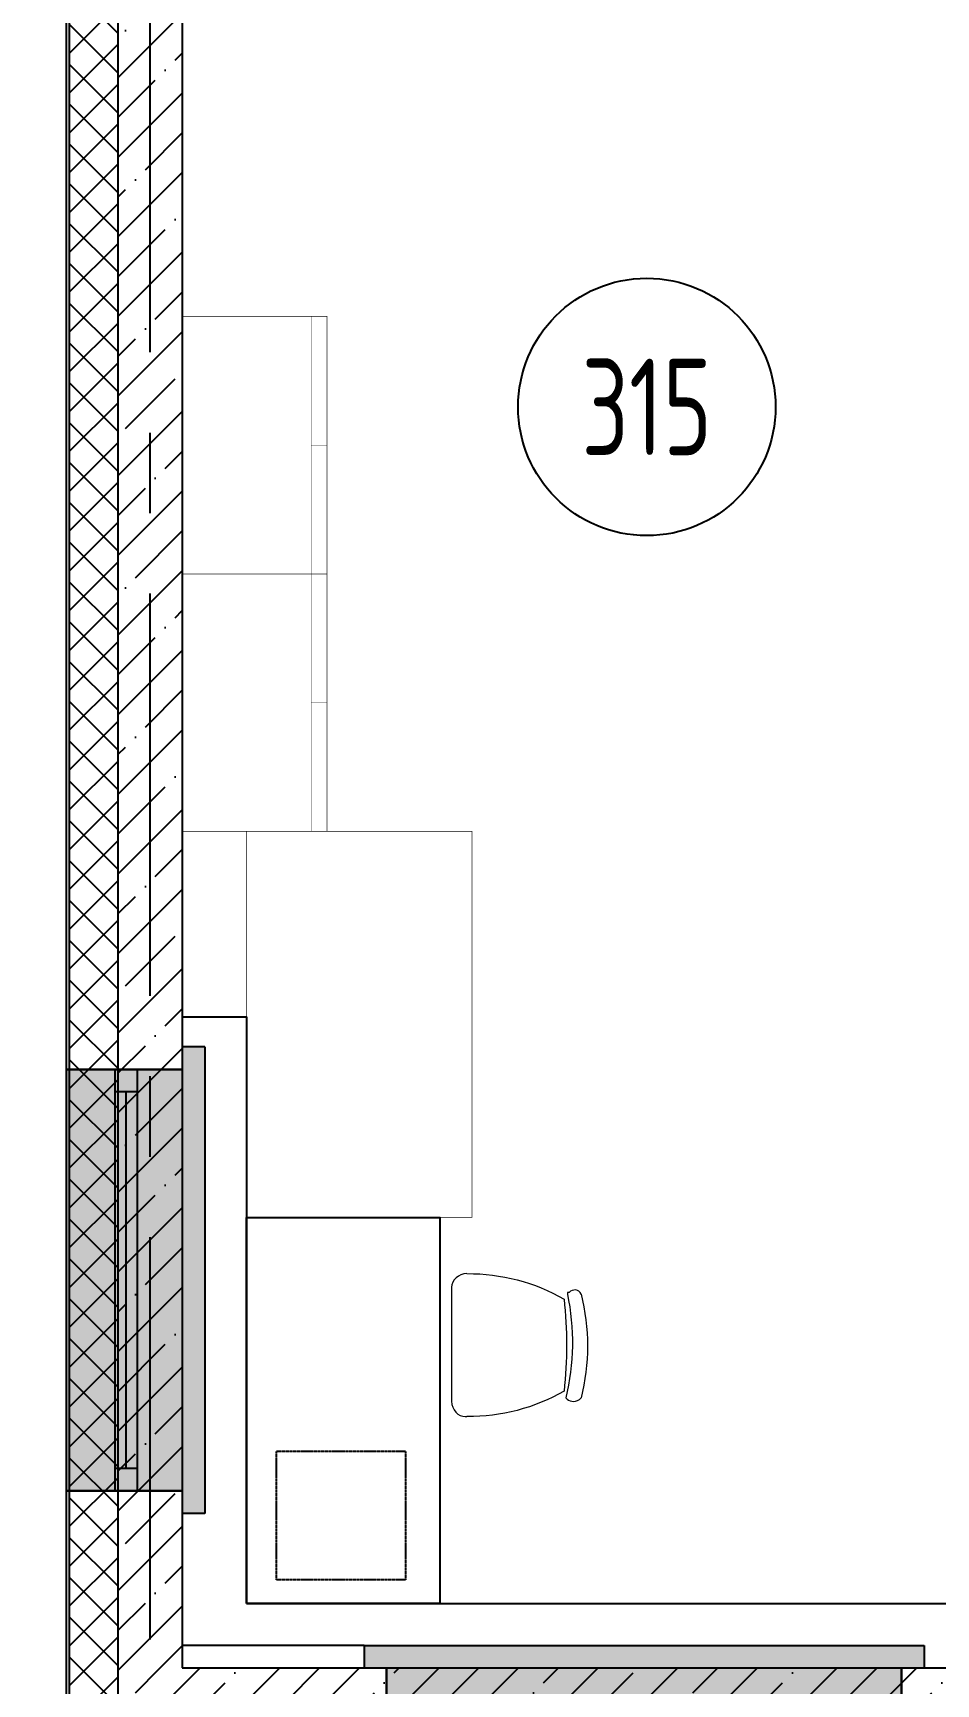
# Model space of a CAD drawing. Header units: millimetres. Extents: x -9318 to 9016603, y 0 to 838141.
# Drawn here: x 118983 to 121789, y 391663 to 396794 of the extents above; entities that cross this region are included whole.
import ezdxf
from ezdxf.enums import TextEntityAlignment as Align

# ---------------------------------------------------------------- set-up
doc = ezdxf.new("R2010")
doc.units = ezdxf.units.MM
for name, pattern in [('ACAD_ISO03W100', [30, 12, -18]), ('CENTER', [2, 1.25, -0.25, 0.25, -0.25]), ('HIDDEN', [6, 4, -2])]:
    doc.linetypes.add(name, pattern=pattern)
doc.layers.add('АР_Номер помещения', color=1, linetype='Continuous', lineweight=25)
doc.layers.add('ТХ_мебель передв', color=250, linetype='Continuous', lineweight=13)
doc.styles.add('ISOCPEUR', font='isocpeur.ttf', dxfattribs={"width": 0.7})
pattern_1 = [(45, (-887755.71, 501612.85), (-123.743687, 123.743687), []), (45, (-887631.97, 501612.85), (-123.743687, 123.743687), [218.75, -43.75, 0, -43.75])]

# ---------------------------------------------------------------- blocks, each defined once
blk = doc.blocks.new('*U586')
h = blk.add_hatch(color=8)
h.dxf.hatch_style = 1
h.paths.add_polyline_path([(-1670, -210), (70, -210), (70, -140), (0, -140), (0, 220), (-1600, 220), (-1600, -140), (-1670, -140)])
at = {"color": 8, "lineweight": 30}
for p, q in [((-1600, -140), (-1600, 220)), ((0, -140), (0, 220))]:
    blk.add_line(p, q, dxfattribs=at)
at = {"color": 8}
for p, q in [((0, 220), (-1600, 220)), ((-1600, 70), (0, 70)), ((-1530, 0), (-1530, 70)), ((-70, 0), (-70, 70)), ((-1600, 0), (0, 0)), ((-1530, 35), (-70, 35)), ((-1670, -210), (-1670, -140)), ((-1670, -140), (-1600, -140)), ((0, -140), (70, -140)), ((70, -210), (70, -140)), ((-1670, -210), (70, -210))]:
    blk.add_line(p, q, dxfattribs=at)
blk = doc.blocks.new('*U589')
h = blk.add_hatch(color=8)
h.dxf.hatch_style = 1
h.paths.add_polyline_path([(-1380, -210), (70, -210), (70, -140), (0, -140), (0, 220), (-1310, 220), (-1310, -140), (-1380, -140)])
at = {"color": 8, "lineweight": 30}
for p, q in [((-1310, -140), (-1310, 220)), ((0, -140), (0, 220))]:
    blk.add_line(p, q, dxfattribs=at)
at = {"color": 8}
for p, q in [((0, 220), (-1310, 220)), ((-1310, 70), (0, 70)), ((-1240, 0), (-1240, 70)), ((-70, 0), (-70, 70)), ((-1310, 0), (0, 0)), ((-1240, 35), (-70, 35)), ((-1380, -210), (-1380, -140)), ((-1380, -140), (-1310, -140)), ((0, -140), (70, -140)), ((70, -210), (70, -140)), ((-1380, -210), (70, -210))]:
    blk.add_line(p, q, dxfattribs=at)
blk = doc.blocks.new('*U1078')
at = {"color": 8}
blk.add_lwpolyline([(-100, 80), (-100, 950), (-140, 950), (-140, 80)], close=True, dxfattribs=at)
for points in [[(-1070, 0), (-1070, 80), (-1015, 80), (-1015, 0), (-1070, 0)], [(-1015, 80), (-1015, 0), (-955, 0), (-955, 40), (-970, 40), (-970, 80), (-1015, 80)], [(-55, 80), (-55, 0), (-115, 0), (-115, 40), (-100, 40), (-100, 80), (-55, 80)], [(0, 0), (0, 80), (-55, 80), (-55, 0), (0, 0)]]:
    blk.add_lwpolyline(points, dxfattribs=at)
at = {"color": 8, "linetype": 'ACAD_ISO03W100', "ltscale": 3}
blk.add_arc((-100, 80), 870, 90, 180, dxfattribs=at)
blk = doc.blocks.new('*U469')
at = {"layer": 'АР_Номер помещения', "color": 8}
blk.add_circle((-15278.1, 416.9), 400, dxfattribs=at)
at = {"color": 8, "style": 'ISOCPEUR', "width": 0.7, "flags": 1}
blk.add_attdef('КАТЕГОРИЯ', (-499.2, -2092.2), '', height=250, dxfattribs=at)
at = {"layer": 'АР_Номер помещения', "color": 8, "style": 'ISOCPEUR', "width": 0.7}
blk.add_attdef('НОМЕР_ПОМЕЩЕНИЯ', text='', height=300, dxfattribs=at).set_placement((-15278.1, 416.9), align=Align.MIDDLE_CENTER)
blk = doc.blocks.new('стол с тумбой 1200х600')
at = {"color": 8}
blk.add_lwpolyline([(-19012.2, 19801.1), (-19012.2, 21001.1), (-19612.2, 21001.1), (-19612.2, 19801.1)], close=True, dxfattribs=at)
at = {"color": 8, "linetype": 'HIDDEN', "ltscale": 0.1}
blk.add_lwpolyline([(-19505.4, 19874.7), (-19105.4, 19874.7), (-19105.4, 20274.7), (-19505.4, 20274.7)], close=True, dxfattribs=at)
blk = doc.blocks.new('У049')
at = {"layer": 'ТХ_мебель передв', "color": 8, "lineweight": 0, "ltscale": 100, "transparency": 33554687}
for points in [[(58163.6, 41935), (58163.6, 41585.7)], [(57766.7, 41591), (57761.4, 41596.3)], [(58121.3, 41538.1), (58116, 41538.1)]]:
    blk.add_lwpolyline(points, dxfattribs=at)
for centre, radius, start, end in [((58111.2, 41385), 597.5, 89.5454, 119.8071), ((58407.9, 41757.7), 666.3, 165.9816, 194.0184), ((58526.7, 41768.7), 738.2, 168.2499, 193.5111), ((59096.4, 41760.3), 1289.9, 173.6408, 186.3592), ((58111.2, 42135.7), 597.5, 240.1934, 270.454)]:
    blk.add_arc(centre, radius, start, end, dxfattribs=at)
for points in [[(58116, 41982.6), (58142.4, 41982.6), (58163.6, 41961.4), (58163.6, 41940.3), (58163.6, 41935), (58163.6, 41935), (58163.6, 41935)], [(57761.4, 41919.1), (57766.7, 41935), (57787.9, 41935), (57798.5, 41924.4), (57803.8, 41924.4), (57803.8, 41924.4), (57803.8, 41919.1)]]:
    blk.add_open_spline(points, degree=3, knots=[0, 0, 0, 0, 1, 1, 1, 2, 2, 2, 2], dxfattribs=at)
for points in [[(57809.1, 41596.3), (57798.5, 41585.7), (57782.6, 41580.4), (57766.7, 41591)], [(58163.6, 41585.7), (58163.6, 41559.2), (58142.4, 41538.1), (58121.3, 41538.1)]]:
    blk.add_open_spline(points, degree=3, dxfattribs=at)
blk = doc.blocks.new('У050-2')
at = {"layer": 'ТХ_мебель передв', "color": 8, "ltscale": 100, "const_width": 2}
blk.add_lwpolyline([(72615, 40628.5), (73815, 40628.5), (73815, 39928.5), (72615, 39928.5)], close=True, dxfattribs=at)
blk = doc.blocks.new('У052')
at = {"layer": 'ТХ_мебель передв', "color": 8, "ltscale": 100}
for points, const_width in [([(68850, 57482), (68850, 56682), (69300, 56682), (69300, 57482)], 2), ([(69300, 57482), (69300, 56682), (69250, 56682), (69250, 57482)], 1)]:
    blk.add_lwpolyline(points, close=True, dxfattribs=dict(at, const_width=const_width))
at = {"layer": 'ТХ_мебель передв', "color": 8, "ltscale": 100, "const_width": 1}
blk.add_lwpolyline([(69250, 57082), (69300, 57082)], dxfattribs=at)

msp = doc.modelspace()

# ---------------------------------------------------------------- hatches: boundary and pattern name
at = {"ltscale": 100}
h = msp.add_hatch(dxfattribs=at)
h.set_pattern_fill('ANSI37', color=256, scale=700)
h.set_pattern_definition([(45, (-881264.54, 440766.49), (-61.871843, 61.871843), []), (135, (-881264.54, 440766.49), (-61.871843, -61.871843), [])])
h.paths.add_polyline_path([(78661.91, 438782.96), (81791.91, 438782.96), (81791.91, 435852.96), (84912.07, 435852.96), (84912.07, 427832.96), (81111.91, 427832.96), (81111.91, 427702.96), (75721.91, 427702.96), (75721.91, 419092.96), (80697.1, 419092.96), (80697.1, 423057.96), (115497.1, 423057.96), (115497.1, 419092.96), (125997.1, 419092.96), (125997.1, 401222.96), (132347.11, 401222.96), (132347.08, 391512.96), (119247.1, 391512.96), (119247.1, 397862.96), (111367.1, 397862.96), (111367.1, 403052.96), (102831.79, 403052.96), (102831.79, 402652.96), (102981.79, 402652.96), (102981.79, 402902.96), (111217.1, 402902.96), (111217.1, 397712.96), (119097.1, 397712.96), (119097.1, 391362.96), (132497.08, 391362.96), (132497.11, 401372.96), (126147.1, 401372.96), (126147.1, 419242.96), (115647.1, 419242.96), (115647.1, 423207.96), (80547.1, 423207.96), (80547.1, 419242.96), (75871.91, 419242.96), (75871.91, 427552.96), (81261.91, 427552.96), (81261.91, 427682.96), (85062.07, 427682.96), (85062.07, 436002.96), (81941.91, 436002.96), (81941.91, 438932.96), (78811.91, 438932.96), (78811.91, 439351.77), (78666.33, 439351.77)])
h = msp.add_hatch(dxfattribs=at)
h.set_pattern_fill('ANSI35', color=256, scale=700)
h.set_pattern_definition(pattern_1)
h.paths.add_polyline_path([(119307.1, 398062.96), (119247.1, 398062.96), (119247.1, 397862.96), (119247.1, 391712.96), (119447.1, 391712.96), (119447.1, 397862.96), (120401.43, 397862.96), (120401.43, 398162.96), (119507.1, 398162.96), (119507.1, 398412.68), (119307.1, 398412.68)])
h = msp.add_hatch(dxfattribs=at)
h.set_pattern_fill('ANSI35', color=256, scale=700)
h.set_pattern_definition(pattern_1)
h.paths.add_polyline_path([(119447.1, 391712.96), (119247.1, 391712.96), (119247.1, 391512.96), (132147.1, 391512.96), (132147.1, 391712.96)])

# ---------------------------------------------------------------- linework, layer by layer
at = {"linetype": 'CENTER', "ltscale": 1000}
msp.add_line((119347.1, 389801.69), (119347.1, 424109.16), dxfattribs=at)
at = {"ltscale": 100}
for p, q in [((119247.1, 397862.96), (119247.1, 391512.96)), ((119447.1, 397862.96), (119447.1, 391712.96)), ((119087.1, 391352.96), (119087.1, 397702.96)), ((119097.1, 391362.96), (119097.1, 397712.96)), ((119447.1, 393736.25), (119647.1, 393736.25)), ((119647.1, 393736.25), (119647.1, 391912.96)), ((119647.1, 391912.96), (122377.13, 391912.96)), ((120012.1, 391782.91), (119447.1, 391782.91)), ((119447.1, 391712.96), (132147.1, 391712.96))]:
    msp.add_line(p, q, dxfattribs=at)

# ---------------------------------------------------------------- block references
for name, p, rotation in [('*U1078', (122497.1, 397743.2), 90.00000000000001), ('У050-2', (160275.6, 320497.91), 90)]:
    msp.add_blockref(name, p, dxfattribs=dict(rotation=rotation))
ref = msp.add_blockref('*U469', (136168.63, 395214.82))
ref.add_attrib('НОМЕР_ПОМЕЩЕНИЯ', '315', dxfattribs={"layer": 'АР_Номер помещения', "color": 8, "height": 300, "style": 'ISOCPEUR', "width": 0.7}).set_placement((120890.49, 395631.76), align=Align.MIDDLE_CENTER)
for p in [(50597.09, 338430.91), (50597.09, 337630.91)]:
    msp.add_blockref('У052', p)
at = {"xscale": -1}
for name, p, rotation in [('*U589', (119307.1, 392262.96), 90), ('*U586', (121682.1, 391572.96), 180)]:
    msp.add_blockref(name, p, dxfattribs=dict(at, rotation=rotation))
for name, p in [('стол с тумбой 1200х600', (100634.92, 372111.8)), ('У049', (178447.73, 350955.7))]:
    msp.add_blockref(name, p, dxfattribs=at)

doc.saveas('drawing.dxf')
